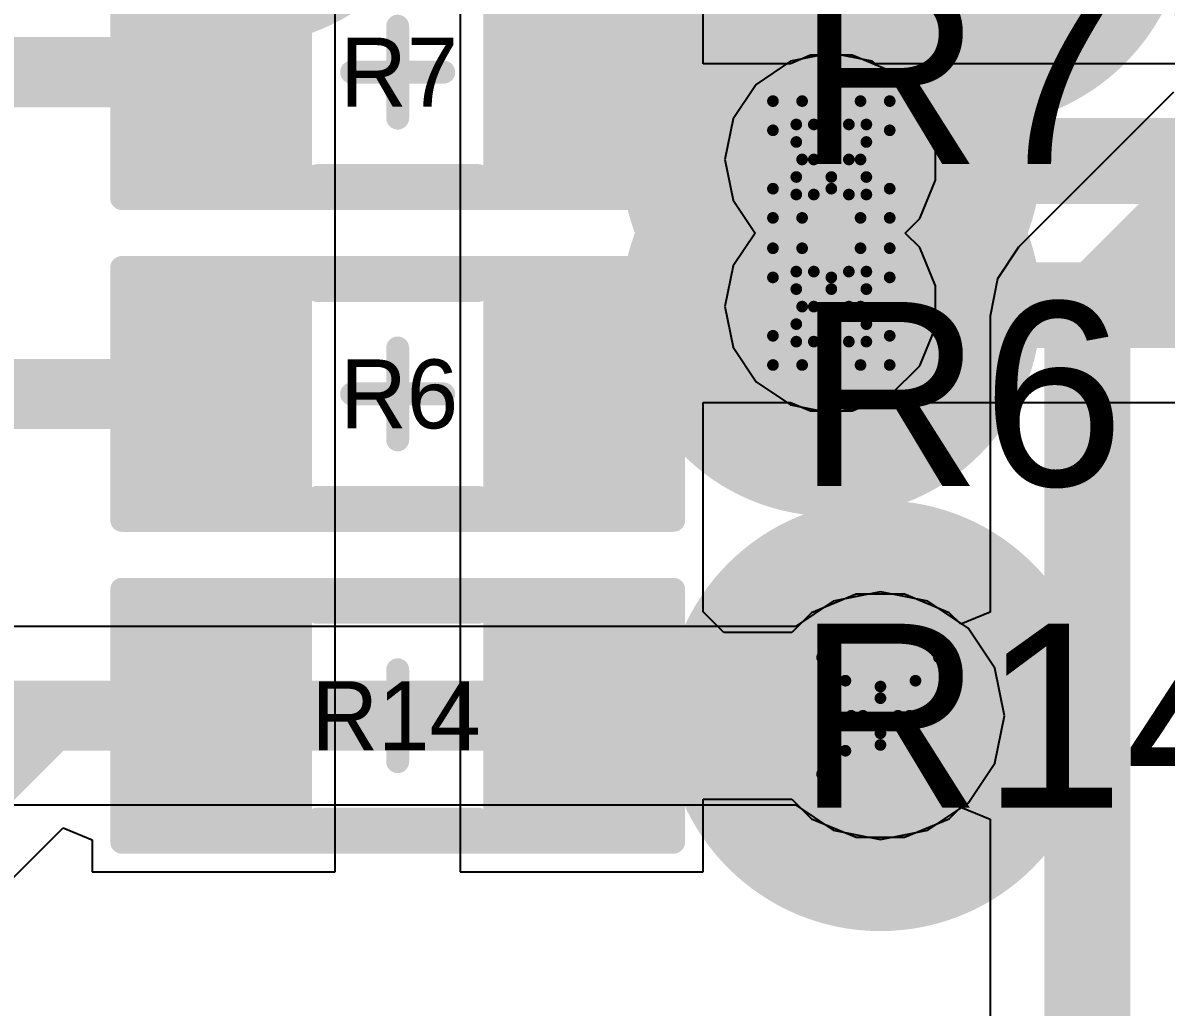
# Model space of a CAD drawing. Header units: millimetres. Extents: x -0.2 to 11.1, y -5.4 to 4.7.
# Drawn here: x 2.2153 to 2.4111, y 1.3713 to 1.5399 of the extents above; entities that cross this region are included whole.
import ezdxf

# ---------------------------------------------------------------- set-up
doc = ezdxf.new("R2010")
doc.units = ezdxf.units.MM
doc.header["$MEASUREMENT"] = 0
for name, color, linetype in [('BottomLayer', 5, 'Continuous'), ('DrillDrawing', 1, 'Continuous'), ('InternalPlane1', 76, 'Continuous'), ('InternalPlane2', 16, 'Continuous'), ('Mechanical1', 6, 'Continuous'), ('Mechanical3', 76, 'Continuous'), ('Mechanical5', 56, 'Continuous'), ('TopLayer', 1, 'Continuous'), ('TopOverlay', 2, 'Continuous'), ('TopPaste', 8, 'Continuous'), ('TopSolder', 216, 'Continuous'), ('ViaHoleLayer', 16, 'Continuous')]:
    doc.layers.add(name, color=color, linetype=linetype)
doc.styles.add('Arial', font='arial.ttf', dxfattribs={"height": 0.2})

# ---------------------------------------------------------------- blocks, each defined once
blk = doc.blocks.new('R0603_42')
at = {"layer": 'TopLayer'}
for points in [[(-0.01969, -0.01772), (-0.04331, -0.01772), (-0.04331, 0.01772), (-0.01969, 0.01772)], [(0.01969, 0.01772), (0.04331, 0.01772), (0.04331, -0.01772), (0.01969, -0.01772)]]:
    blk.add_hatch(color=1, dxfattribs=at).paths.add_polyline_path(points)
at = {"layer": 'TopPaste'}
for points in [[(-0.01469, -0.02272), (-0.04831, -0.02272), (-0.04831, 0.02272), (-0.01469, 0.02272)], [(0.01469, 0.02272), (0.04831, 0.02272), (0.04831, -0.02272), (0.01469, -0.02272)]]:
    blk.add_hatch(color=8, dxfattribs=at).paths.add_polyline_path(points)
at = {"layer": 'TopSolder'}
for points in [[(-0.01772, -0.01969), (-0.04528, -0.01969), (-0.04528, 0.01969), (-0.01772, 0.01969)], [(0.01772, 0.01969), (0.04528, 0.01969), (0.04528, -0.01969), (0.01772, -0.01969)]]:
    blk.add_hatch(color=216, dxfattribs=at).paths.add_polyline_path(points)
at = {"layer": 'Mechanical1', "const_width": 0.00394}
for points in [[(-0.03892, 0.01888), (0.03892, 0.01888)], [(-0.03892, -0.01969), (-0.03892, 0.01888)], [(0.03892, -0.01969), (0.03892, 0.01888)], [(-0.03892, -0.01969), (0.03892, -0.01969)]]:
    blk.add_lwpolyline(points, dxfattribs=at)
at = {"layer": 'Mechanical1', "const_width": 0.00197}
for points in [[(-0.0399, 0.01888, 1), (-0.03793, 0.01888, 1)], [(-0.0399, 0.01888, 1), (-0.03793, 0.01888, 1)], [(0.03793, 0.01888, 1), (0.0399, 0.01888, 1)], [(0.03793, 0.01888, 1), (0.0399, 0.01888, 1)], [(-0.0399, -0.01969, 1), (-0.03793, -0.01969, 1)], [(-0.0399, -0.01969, 1), (-0.03793, -0.01969, 1)], [(0.03793, -0.01969, 1), (0.0399, -0.01969, 1)], [(0.03793, -0.01969, 1), (0.0399, -0.01969, 1)]]:
    blk.add_lwpolyline(points, format="xyb", close=True, dxfattribs=at)
at = {"layer": 'Mechanical3', "const_width": 0.00394}
for points in [[(-0.04724, -0.02165), (-0.04724, 0.02165)], [(-0.04724, 0.02165), (0.04724, 0.02165)], [(0.04724, -0.02165), (0.04724, 0.02165)], [(0, -0.00787), (0, 0.00787)], [(-0.00787, 0), (0.00787, 0)], [(-0.04724, -0.02165), (0.04724, -0.02165)]]:
    blk.add_lwpolyline(points, dxfattribs=at)
at = {"layer": 'Mechanical3', "const_width": 0.00197}
for points in [[(-0.04823, 0.02165, 1), (-0.04626, 0.02165, 1)], [(-0.04823, 0.02165, 1), (-0.04626, 0.02165, 1)], [(0.04626, 0.02165, 1), (0.04823, 0.02165, 1)], [(0.04626, 0.02165, 1), (0.04823, 0.02165, 1)], [(-0.00098, 0.00787, 1), (0.00098, 0.00787, 1)], [(-0.00886, 0, 1), (-0.00689, 0, 1)], [(0.00689, 0, 1), (0.00886, 0, 1)], [(-0.00098, -0.00787, 1), (0.00098, -0.00787, 1)], [(-0.04823, -0.02165, 1), (-0.04626, -0.02165, 1)], [(-0.04823, -0.02165, 1), (-0.04626, -0.02165, 1)], [(0.04626, -0.02165, 1), (0.04823, -0.02165, 1)], [(0.04626, -0.02165, 1), (0.04823, -0.02165, 1)]]:
    blk.add_lwpolyline(points, format="xyb", close=True, dxfattribs=at)
at = {"layer": 'Mechanical5', "const_width": 0.00394}
for points in [[(-0.04724, -0.02165), (-0.04724, 0.02165)], [(-0.04724, 0.02165), (0.04724, 0.02165)], [(0.04724, -0.02165), (0.04724, 0.02165)], [(-0.04724, -0.02165), (0.04724, -0.02165)]]:
    blk.add_lwpolyline(points, dxfattribs=at)
at = {"layer": 'Mechanical5', "const_width": 0.00197}
for points in [[(-0.04823, 0.02165, 1), (-0.04626, 0.02165, 1)], [(-0.04823, 0.02165, 1), (-0.04626, 0.02165, 1)], [(0.04626, 0.02165, 1), (0.04823, 0.02165, 1)], [(0.04626, 0.02165, 1), (0.04823, 0.02165, 1)], [(-0.04823, -0.02165, 1), (-0.04626, -0.02165, 1)], [(-0.04823, -0.02165, 1), (-0.04626, -0.02165, 1)], [(0.04626, -0.02165, 1), (0.04823, -0.02165, 1)], [(0.04626, -0.02165, 1), (0.04823, -0.02165, 1)]]:
    blk.add_lwpolyline(points, format="xyb", close=True, dxfattribs=at)
at = {"layer": 'TopOverlay', "const_width": 0.00394}
for points in [[(-0.01378, 0.01772), (0.01378, 0.01772)], [(-0.01378, -0.01772), (0.01378, -0.01772)]]:
    blk.add_lwpolyline(points, dxfattribs=at)
at = {"layer": 'TopOverlay', "const_width": 0.00197}
for points in [[(-0.01476, 0.01772, 1), (-0.0128, 0.01772, 1)], [(0.0128, 0.01772, 1), (0.01476, 0.01772, 1)], [(-0.01476, -0.01772, 1), (-0.0128, -0.01772, 1)], [(0.0128, -0.01772, 1), (0.01476, -0.01772, 1)]]:
    blk.add_lwpolyline(points, format="xyb", close=True, dxfattribs=at)
at = {"layer": 'Mechanical5'}
blk.add_text('R14', height=0.011811, dxfattribs=at).set_placement((-0.01476, -0.0059))
blk = doc.blocks.new('R0603_49')
at = {"layer": 'TopLayer'}
for points in [[(-0.01969, -0.01772), (-0.04331, -0.01772), (-0.04331, 0.01772), (-0.01969, 0.01772)], [(0.01969, 0.01772), (0.04331, 0.01772), (0.04331, -0.01772), (0.01969, -0.01772)]]:
    blk.add_hatch(color=1, dxfattribs=at).paths.add_polyline_path(points)
at = {"layer": 'TopPaste'}
for points in [[(-0.01469, -0.02272), (-0.04831, -0.02272), (-0.04831, 0.02272), (-0.01469, 0.02272)], [(0.01469, 0.02272), (0.04831, 0.02272), (0.04831, -0.02272), (0.01469, -0.02272)]]:
    blk.add_hatch(color=8, dxfattribs=at).paths.add_polyline_path(points)
at = {"layer": 'TopSolder'}
for points in [[(-0.01772, -0.01969), (-0.04528, -0.01969), (-0.04528, 0.01969), (-0.01772, 0.01969)], [(0.01772, 0.01969), (0.04528, 0.01969), (0.04528, -0.01969), (0.01772, -0.01969)]]:
    blk.add_hatch(color=216, dxfattribs=at).paths.add_polyline_path(points)
at = {"layer": 'Mechanical1', "const_width": 0.00394}
for points in [[(-0.03892, 0.01888), (0.03892, 0.01888)], [(-0.03892, -0.01969), (-0.03892, 0.01888)], [(0.03892, -0.01969), (0.03892, 0.01888)], [(-0.03892, -0.01969), (0.03892, -0.01969)]]:
    blk.add_lwpolyline(points, dxfattribs=at)
at = {"layer": 'Mechanical1', "const_width": 0.00197}
for points in [[(-0.0399, 0.01888, 1), (-0.03793, 0.01888, 1)], [(-0.0399, 0.01888, 1), (-0.03793, 0.01888, 1)], [(0.03793, 0.01888, 1), (0.0399, 0.01888, 1)], [(0.03793, 0.01888, 1), (0.0399, 0.01888, 1)], [(-0.0399, -0.01969, 1), (-0.03793, -0.01969, 1)], [(-0.0399, -0.01969, 1), (-0.03793, -0.01969, 1)], [(0.03793, -0.01969, 1), (0.0399, -0.01969, 1)], [(0.03793, -0.01969, 1), (0.0399, -0.01969, 1)]]:
    blk.add_lwpolyline(points, format="xyb", close=True, dxfattribs=at)
at = {"layer": 'Mechanical3', "const_width": 0.00394}
for points in [[(-0.04724, -0.02165), (-0.04724, 0.02165)], [(-0.04724, 0.02165), (0.04724, 0.02165)], [(0.04724, -0.02165), (0.04724, 0.02165)], [(0, -0.00787), (0, 0.00787)], [(-0.00787, 0), (0.00787, 0)], [(-0.04724, -0.02165), (0.04724, -0.02165)]]:
    blk.add_lwpolyline(points, dxfattribs=at)
at = {"layer": 'Mechanical3', "const_width": 0.00197}
for points in [[(-0.04823, 0.02165, 1), (-0.04626, 0.02165, 1)], [(-0.04823, 0.02165, 1), (-0.04626, 0.02165, 1)], [(0.04626, 0.02165, 1), (0.04823, 0.02165, 1)], [(0.04626, 0.02165, 1), (0.04823, 0.02165, 1)], [(-0.00098, 0.00787, 1), (0.00098, 0.00787, 1)], [(-0.00886, 0, 1), (-0.00689, 0, 1)], [(0.00689, 0, 1), (0.00886, 0, 1)], [(-0.00098, -0.00787, 1), (0.00098, -0.00787, 1)], [(-0.04823, -0.02165, 1), (-0.04626, -0.02165, 1)], [(-0.04823, -0.02165, 1), (-0.04626, -0.02165, 1)], [(0.04626, -0.02165, 1), (0.04823, -0.02165, 1)], [(0.04626, -0.02165, 1), (0.04823, -0.02165, 1)]]:
    blk.add_lwpolyline(points, format="xyb", close=True, dxfattribs=at)
at = {"layer": 'Mechanical5', "const_width": 0.00394}
for points in [[(-0.04724, -0.02165), (-0.04724, 0.02165)], [(-0.04724, 0.02165), (0.04724, 0.02165)], [(0.04724, -0.02165), (0.04724, 0.02165)], [(-0.04724, -0.02165), (0.04724, -0.02165)]]:
    blk.add_lwpolyline(points, dxfattribs=at)
at = {"layer": 'Mechanical5', "const_width": 0.00197}
for points in [[(-0.04823, 0.02165, 1), (-0.04626, 0.02165, 1)], [(-0.04823, 0.02165, 1), (-0.04626, 0.02165, 1)], [(0.04626, 0.02165, 1), (0.04823, 0.02165, 1)], [(0.04626, 0.02165, 1), (0.04823, 0.02165, 1)], [(-0.04823, -0.02165, 1), (-0.04626, -0.02165, 1)], [(-0.04823, -0.02165, 1), (-0.04626, -0.02165, 1)], [(0.04626, -0.02165, 1), (0.04823, -0.02165, 1)], [(0.04626, -0.02165, 1), (0.04823, -0.02165, 1)]]:
    blk.add_lwpolyline(points, format="xyb", close=True, dxfattribs=at)
at = {"layer": 'TopOverlay', "const_width": 0.00394}
for points in [[(-0.01378, 0.01772), (0.01378, 0.01772)], [(-0.01378, -0.01772), (0.01378, -0.01772)]]:
    blk.add_lwpolyline(points, dxfattribs=at)
at = {"layer": 'TopOverlay', "const_width": 0.00197}
for points in [[(-0.01476, 0.01772, 1), (-0.0128, 0.01772, 1)], [(0.0128, 0.01772, 1), (0.01476, 0.01772, 1)], [(-0.01476, -0.01772, 1), (-0.0128, -0.01772, 1)], [(0.0128, -0.01772, 1), (0.01476, -0.01772, 1)]]:
    blk.add_lwpolyline(points, format="xyb", close=True, dxfattribs=at)
at = {"layer": 'Mechanical5'}
blk.add_text('R7', height=0.011811, dxfattribs=at).set_placement((-0.00984, -0.0059))
blk = doc.blocks.new('R0603_50')
at = {"layer": 'TopLayer'}
for points in [[(-0.01969, -0.01772), (-0.04331, -0.01772), (-0.04331, 0.01772), (-0.01969, 0.01772)], [(0.01969, 0.01772), (0.04331, 0.01772), (0.04331, -0.01772), (0.01969, -0.01772)]]:
    blk.add_hatch(color=1, dxfattribs=at).paths.add_polyline_path(points)
at = {"layer": 'TopPaste'}
for points in [[(-0.01469, -0.02272), (-0.04831, -0.02272), (-0.04831, 0.02272), (-0.01469, 0.02272)], [(0.01469, 0.02272), (0.04831, 0.02272), (0.04831, -0.02272), (0.01469, -0.02272)]]:
    blk.add_hatch(color=8, dxfattribs=at).paths.add_polyline_path(points)
at = {"layer": 'TopSolder'}
for points in [[(-0.01772, -0.01969), (-0.04528, -0.01969), (-0.04528, 0.01969), (-0.01772, 0.01969)], [(0.01772, 0.01969), (0.04528, 0.01969), (0.04528, -0.01969), (0.01772, -0.01969)]]:
    blk.add_hatch(color=216, dxfattribs=at).paths.add_polyline_path(points)
at = {"layer": 'Mechanical1', "const_width": 0.00394}
for points in [[(-0.03892, 0.01888), (0.03892, 0.01888)], [(-0.03892, -0.01969), (-0.03892, 0.01888)], [(0.03892, -0.01969), (0.03892, 0.01888)], [(-0.03892, -0.01969), (0.03892, -0.01969)]]:
    blk.add_lwpolyline(points, dxfattribs=at)
at = {"layer": 'Mechanical1', "const_width": 0.00197}
for points in [[(-0.0399, 0.01888, 1), (-0.03793, 0.01888, 1)], [(-0.0399, 0.01888, 1), (-0.03793, 0.01888, 1)], [(0.03793, 0.01888, 1), (0.0399, 0.01888, 1)], [(0.03793, 0.01888, 1), (0.0399, 0.01888, 1)], [(-0.0399, -0.01969, 1), (-0.03793, -0.01969, 1)], [(-0.0399, -0.01969, 1), (-0.03793, -0.01969, 1)], [(0.03793, -0.01969, 1), (0.0399, -0.01969, 1)], [(0.03793, -0.01969, 1), (0.0399, -0.01969, 1)]]:
    blk.add_lwpolyline(points, format="xyb", close=True, dxfattribs=at)
at = {"layer": 'Mechanical3', "const_width": 0.00394}
for points in [[(-0.04724, -0.02165), (-0.04724, 0.02165)], [(-0.04724, 0.02165), (0.04724, 0.02165)], [(0.04724, -0.02165), (0.04724, 0.02165)], [(0, -0.00787), (0, 0.00787)], [(-0.00787, 0), (0.00787, 0)], [(-0.04724, -0.02165), (0.04724, -0.02165)]]:
    blk.add_lwpolyline(points, dxfattribs=at)
at = {"layer": 'Mechanical3', "const_width": 0.00197}
for points in [[(-0.04823, 0.02165, 1), (-0.04626, 0.02165, 1)], [(-0.04823, 0.02165, 1), (-0.04626, 0.02165, 1)], [(0.04626, 0.02165, 1), (0.04823, 0.02165, 1)], [(0.04626, 0.02165, 1), (0.04823, 0.02165, 1)], [(-0.00098, 0.00787, 1), (0.00098, 0.00787, 1)], [(-0.00886, 0, 1), (-0.00689, 0, 1)], [(0.00689, 0, 1), (0.00886, 0, 1)], [(-0.00098, -0.00787, 1), (0.00098, -0.00787, 1)], [(-0.04823, -0.02165, 1), (-0.04626, -0.02165, 1)], [(-0.04823, -0.02165, 1), (-0.04626, -0.02165, 1)], [(0.04626, -0.02165, 1), (0.04823, -0.02165, 1)], [(0.04626, -0.02165, 1), (0.04823, -0.02165, 1)]]:
    blk.add_lwpolyline(points, format="xyb", close=True, dxfattribs=at)
at = {"layer": 'Mechanical5', "const_width": 0.00394}
for points in [[(-0.04724, -0.02165), (-0.04724, 0.02165)], [(-0.04724, 0.02165), (0.04724, 0.02165)], [(0.04724, -0.02165), (0.04724, 0.02165)], [(-0.04724, -0.02165), (0.04724, -0.02165)]]:
    blk.add_lwpolyline(points, dxfattribs=at)
at = {"layer": 'Mechanical5', "const_width": 0.00197}
for points in [[(-0.04823, 0.02165, 1), (-0.04626, 0.02165, 1)], [(-0.04823, 0.02165, 1), (-0.04626, 0.02165, 1)], [(0.04626, 0.02165, 1), (0.04823, 0.02165, 1)], [(0.04626, 0.02165, 1), (0.04823, 0.02165, 1)], [(-0.04823, -0.02165, 1), (-0.04626, -0.02165, 1)], [(-0.04823, -0.02165, 1), (-0.04626, -0.02165, 1)], [(0.04626, -0.02165, 1), (0.04823, -0.02165, 1)], [(0.04626, -0.02165, 1), (0.04823, -0.02165, 1)]]:
    blk.add_lwpolyline(points, format="xyb", close=True, dxfattribs=at)
at = {"layer": 'TopOverlay', "const_width": 0.00394}
for points in [[(-0.01378, 0.01772), (0.01378, 0.01772)], [(-0.01378, -0.01772), (0.01378, -0.01772)]]:
    blk.add_lwpolyline(points, dxfattribs=at)
at = {"layer": 'TopOverlay', "const_width": 0.00197}
for points in [[(-0.01476, 0.01772, 1), (-0.0128, 0.01772, 1)], [(0.0128, 0.01772, 1), (0.01476, 0.01772, 1)], [(-0.01476, -0.01772, 1), (-0.0128, -0.01772, 1)], [(0.0128, -0.01772, 1), (0.01476, -0.01772, 1)]]:
    blk.add_lwpolyline(points, format="xyb", close=True, dxfattribs=at)
at = {"layer": 'Mechanical5'}
blk.add_text('R6', height=0.011811, dxfattribs=at).set_placement((-0.00984, -0.0059))

msp = doc.modelspace()

# ---------------------------------------------------------------- hatches: boundary and pattern name
at = {"layer": 'BottomLayer'}
h = msp.add_hatch(color=5, dxfattribs=at)
edge = h.paths.add_edge_path()
edge.add_arc((2.35379, 1.51654), 0.00886, 0, 360)
h = msp.add_hatch(color=5, dxfattribs=at)
edge = h.paths.add_edge_path()
edge.add_arc((2.35379, 1.49134), 0.00886, 0, 360)
h = msp.add_hatch(color=5, dxfattribs=at)
edge = h.paths.add_edge_path()
edge.add_arc((2.3622, 1.42126), 0.01181, 0, 360)
at = {"layer": 'InternalPlane1'}
h = msp.add_hatch(color=76, dxfattribs=at)
edge = h.paths.add_edge_path()
edge.add_arc((2.25228, 1.57293), 0.03689, 0, 360)
h = msp.add_hatch(color=76, dxfattribs=at)
edge = h.paths.add_edge_path()
edge.add_arc((2.35379, 1.51654), 0.03591, 0, 360)
h = msp.add_hatch(color=76, dxfattribs=at)
edge = h.paths.add_edge_path()
edge.add_arc((2.35379, 1.49134), 0.03591, 0, 360)
h = msp.add_hatch(color=76, dxfattribs=at)
edge = h.paths.add_edge_path()
edge.add_arc((2.3622, 1.42126), 0.03689, 0, 360)
at = {"layer": 'InternalPlane2'}
h = msp.add_hatch(color=16, dxfattribs=at)
edge = h.paths.add_edge_path()
edge.add_arc((2.37795, 1.55906), 0.03689, 0, 360)
h = msp.add_hatch(color=16, dxfattribs=at)
edge = h.paths.add_edge_path()
edge.add_arc((2.44488, 1.55906), 0.03689, 0, 360)
h = msp.add_hatch(color=16, dxfattribs=at)
edge = h.paths.add_edge_path()
edge.add_arc((2.35379, 1.51654), 0.03591, 0, 360)
h = msp.add_hatch(color=16, dxfattribs=at)
edge = h.paths.add_edge_path()
edge.add_arc((2.35379, 1.49134), 0.03591, 0, 360)
h = msp.add_hatch(color=16, dxfattribs=at)
edge = h.paths.add_edge_path()
edge.add_arc((2.3622, 1.42126), 0.03689, 0, 360)
at = {"layer": 'TopLayer'}
h = msp.add_hatch(color=1, dxfattribs=at)
edge = h.paths.add_edge_path()
edge.add_arc((2.35379, 1.51654), 0.00886, 0, 360)
h = msp.add_hatch(color=1, dxfattribs=at)
edge = h.paths.add_edge_path()
edge.add_arc((2.35379, 1.49134), 0.00886, 0, 360)
h = msp.add_hatch(color=1, dxfattribs=at)
edge = h.paths.add_edge_path()
edge.add_arc((2.3622, 1.42126), 0.01181, 0, 360)
at = {"layer": 'ViaHoleLayer'}
h = msp.add_hatch(color=16, dxfattribs=at)
edge = h.paths.add_edge_path()
edge.add_arc((2.35379, 1.51654), 0.00591, 0, 360)
h = msp.add_hatch(color=16, dxfattribs=at)
edge = h.paths.add_edge_path()
edge.add_arc((2.35379, 1.49134), 0.00591, 0, 360)
h = msp.add_hatch(color=16, dxfattribs=at)
edge = h.paths.add_edge_path()
edge.add_arc((2.3622, 1.42126), 0.00689, 0, 360)

# ---------------------------------------------------------------- linework, layer by layer
at = {"layer": 'BottomLayer'}
for p, q in [((2.34682, 1.53336), (2.34092, 1.52941)), ((2.35379, 1.53474), (2.34682, 1.53336)), ((2.36076, 1.53336), (2.35379, 1.53474)), ((2.36136, 1.53295), (2.36076, 1.53336)), ((2.45306, 1.53295), (2.36136, 1.53295)), ((2.34092, 1.52941), (2.33697, 1.5235)), ((2.33697, 1.5235), (2.33558, 1.51654)), ((2.33558, 1.51654), (2.33697, 1.50957)), ((2.33697, 1.50957), (2.34073, 1.50394)), ((2.34073, 1.50394), (2.33697, 1.49831)), ((2.33697, 1.49831), (2.33558, 1.49134)), ((2.33558, 1.49134), (2.33697, 1.48437)), ((2.33697, 1.48437), (2.34092, 1.47846)), ((2.34092, 1.47846), (2.34682, 1.47452)), ((2.34682, 1.47452), (2.35379, 1.47313)), ((2.35379, 1.47313), (2.36076, 1.47452)), ((2.36076, 1.47452), (2.36136, 1.47492)), ((2.36136, 1.47492), (2.45306, 1.47492)), ((2.3622, 1.44248), (2.35408, 1.44086)), ((2.37032, 1.44086), (2.3622, 1.44248)), ((2.35408, 1.44086), (2.34763, 1.43655)), ((2.37721, 1.43626), (2.37032, 1.44086)), ((2.34763, 1.43655), (2.08114, 1.43655)), ((2.38181, 1.42938), (2.37721, 1.43626)), ((2.38342, 1.42126), (2.38181, 1.42938)), ((2.38181, 1.41314), (2.38342, 1.42126)), ((2.37721, 1.40626), (2.38181, 1.41314)), ((2.0748, 1.40597), (2.34763, 1.40597)), ((2.34763, 1.40597), (2.35408, 1.40166)), ((2.37032, 1.40166), (2.37721, 1.40626)), ((2.35408, 1.40166), (2.3622, 1.40004)), ((2.3622, 1.40004), (2.37032, 1.40166))]:
    msp.add_line(p, q, dxfattribs=at)
for points, const_width in [([(2.35379, 1.51654), (2.35593, 1.51654)], 0.0147), ([(2.35593, 1.51654), (2.35618, 1.51629)], 0.0147), ([(2.35618, 1.51629), (2.46038, 1.51629)], 0.0147), ([(2.35379, 1.49134), (2.35404, 1.49159)], 0.0147), ([(2.35404, 1.49159), (2.45825, 1.49159)], 0.0147), ([(2.0748, 1.42126), (2.3622, 1.42126)], 0.012)]:
    msp.add_lwpolyline(points, dxfattribs=dict(at, const_width=const_width))
for points, const_width in [([(2.35012, 1.51654, 1), (2.35747, 1.51654, 1)], 0.00735), ([(2.35225, 1.51654, 1), (2.3596, 1.51654, 1)], 0.00735), ([(2.35225, 1.51654, 1), (2.3596, 1.51654, 1)], 0.00735), ([(2.3525, 1.51629, 1), (2.35985, 1.51629, 1)], 0.00735), ([(2.3525, 1.51629, 1), (2.35985, 1.51629, 1)], 0.00735), ([(2.35012, 1.49134, 1), (2.35747, 1.49134, 1)], 0.00735), ([(2.35037, 1.49159, 1), (2.35772, 1.49159, 1)], 0.00735), ([(2.35037, 1.49159, 1), (2.35772, 1.49159, 1)], 0.00735), ([(2.3592, 1.42126, 1), (2.3652, 1.42126, 1)], 0.006)]:
    msp.add_lwpolyline(points, format="xyb", close=True, dxfattribs=dict(at, const_width=const_width))
at = {"layer": 'DrillDrawing', "const_width": 0.002}
for points in [[(2.34379, 1.52154), (2.34379, 1.52654)], [(2.34379, 1.52654), (2.34879, 1.52654)], [(2.34879, 1.52654), (2.35379, 1.52154)], [(2.35379, 1.52154), (2.35879, 1.52654)], [(2.35879, 1.52654), (2.36379, 1.52654)], [(2.36379, 1.52154), (2.36379, 1.52654)], [(2.34779, 1.51954), (2.34779, 1.52254)], [(2.34779, 1.52254), (2.35079, 1.52254)], [(2.35079, 1.52254), (2.35379, 1.51954)], [(2.35379, 1.51954), (2.35679, 1.52254)], [(2.35679, 1.52254), (2.35979, 1.52254)], [(2.35979, 1.51954), (2.35979, 1.52254)], [(2.34379, 1.52154), (2.34879, 1.51654)], [(2.35879, 1.51654), (2.36379, 1.52154)], [(2.34779, 1.51954), (2.35079, 1.51654)], [(2.35679, 1.51654), (2.35979, 1.51954)], [(2.34379, 1.51154), (2.34879, 1.51654)], [(2.34779, 1.51354), (2.35079, 1.51654)], [(2.35679, 1.51654), (2.35979, 1.51354)], [(2.35879, 1.51654), (2.36379, 1.51154)], [(2.34779, 1.51054), (2.34779, 1.51354)], [(2.35079, 1.51054), (2.35379, 1.51354)], [(2.35379, 1.51354), (2.35679, 1.51054)], [(2.35979, 1.51054), (2.35979, 1.51354)], [(2.34379, 1.50654), (2.34379, 1.51154)], [(2.34779, 1.51054), (2.35079, 1.51054)], [(2.34879, 1.50654), (2.35379, 1.51154)], [(2.35379, 1.51154), (2.35879, 1.50654)], [(2.35679, 1.51054), (2.35979, 1.51054)], [(2.36379, 1.50654), (2.36379, 1.51154)], [(2.34379, 1.50654), (2.34879, 1.50654)], [(2.35879, 1.50654), (2.36379, 1.50654)], [(2.34379, 1.49634), (2.34379, 1.50134)], [(2.34379, 1.50134), (2.34879, 1.50134)], [(2.34879, 1.50134), (2.35379, 1.49634)], [(2.35379, 1.49634), (2.35879, 1.50134)], [(2.35879, 1.50134), (2.36379, 1.50134)], [(2.36379, 1.49634), (2.36379, 1.50134)], [(2.34779, 1.49434), (2.34779, 1.49734)], [(2.34779, 1.49734), (2.35079, 1.49734)], [(2.35079, 1.49734), (2.35379, 1.49434)], [(2.35379, 1.49434), (2.35679, 1.49734)], [(2.35679, 1.49734), (2.35979, 1.49734)], [(2.35979, 1.49434), (2.35979, 1.49734)], [(2.34379, 1.49634), (2.34879, 1.49134)], [(2.35879, 1.49134), (2.36379, 1.49634)], [(2.34779, 1.49434), (2.35079, 1.49134)], [(2.35679, 1.49134), (2.35979, 1.49434)], [(2.34379, 1.48634), (2.34879, 1.49134)], [(2.34779, 1.48834), (2.35079, 1.49134)], [(2.35679, 1.49134), (2.35979, 1.48834)], [(2.35879, 1.49134), (2.36379, 1.48634)], [(2.34779, 1.48534), (2.34779, 1.48834)], [(2.35079, 1.48534), (2.35379, 1.48834)], [(2.35379, 1.48834), (2.35679, 1.48534)], [(2.35979, 1.48534), (2.35979, 1.48834)], [(2.34379, 1.48134), (2.34379, 1.48634)], [(2.34779, 1.48534), (2.35079, 1.48534)], [(2.34879, 1.48134), (2.35379, 1.48634)], [(2.35379, 1.48634), (2.35879, 1.48134)], [(2.35679, 1.48534), (2.35979, 1.48534)], [(2.36379, 1.48134), (2.36379, 1.48634)], [(2.34379, 1.48134), (2.34879, 1.48134)], [(2.35879, 1.48134), (2.36379, 1.48134)], [(2.3522, 1.43126), (2.3622, 1.42626)], [(2.3522, 1.43126), (2.3572, 1.42126)], [(2.3622, 1.42626), (2.3722, 1.43126)], [(2.3672, 1.42126), (2.3722, 1.43126)], [(2.3562, 1.42726), (2.3622, 1.42426)], [(2.3562, 1.42726), (2.3592, 1.42126)], [(2.3622, 1.42426), (2.3682, 1.42726)], [(2.3652, 1.42126), (2.3682, 1.42726)], [(2.3522, 1.41126), (2.3572, 1.42126)], [(2.3562, 1.41526), (2.3592, 1.42126)], [(2.3652, 1.42126), (2.3682, 1.41526)], [(2.3672, 1.42126), (2.3722, 1.41126)], [(2.3562, 1.41526), (2.3622, 1.41826)], [(2.3622, 1.41826), (2.3682, 1.41526)], [(2.3522, 1.41126), (2.3622, 1.41626)], [(2.3622, 1.41626), (2.3722, 1.41126)]]:
    msp.add_lwpolyline(points, dxfattribs=at)
at = {"layer": 'DrillDrawing', "const_width": 0.001}
for points in [[(2.34329, 1.52654, 1), (2.34429, 1.52654, 1)], [(2.34329, 1.52654, 1), (2.34429, 1.52654, 1)], [(2.34829, 1.52654, 1), (2.34929, 1.52654, 1)], [(2.34829, 1.52654, 1), (2.34929, 1.52654, 1)], [(2.35829, 1.52654, 1), (2.35929, 1.52654, 1)], [(2.35829, 1.52654, 1), (2.35929, 1.52654, 1)], [(2.36329, 1.52654, 1), (2.36429, 1.52654, 1)], [(2.36329, 1.52654, 1), (2.36429, 1.52654, 1)], [(2.34729, 1.52254, 1), (2.34829, 1.52254, 1)], [(2.34729, 1.52254, 1), (2.34829, 1.52254, 1)], [(2.35029, 1.52254, 1), (2.35129, 1.52254, 1)], [(2.35029, 1.52254, 1), (2.35129, 1.52254, 1)], [(2.35629, 1.52254, 1), (2.35729, 1.52254, 1)], [(2.35629, 1.52254, 1), (2.35729, 1.52254, 1)], [(2.35929, 1.52254, 1), (2.36029, 1.52254, 1)], [(2.35929, 1.52254, 1), (2.36029, 1.52254, 1)], [(2.34329, 1.52154, 1), (2.34429, 1.52154, 1)], [(2.34329, 1.52154, 1), (2.34429, 1.52154, 1)], [(2.35329, 1.52154, 1), (2.35429, 1.52154, 1)], [(2.35329, 1.52154, 1), (2.35429, 1.52154, 1)], [(2.36329, 1.52154, 1), (2.36429, 1.52154, 1)], [(2.36329, 1.52154, 1), (2.36429, 1.52154, 1)], [(2.34729, 1.51954, 1), (2.34829, 1.51954, 1)], [(2.34729, 1.51954, 1), (2.34829, 1.51954, 1)], [(2.35329, 1.51954, 1), (2.35429, 1.51954, 1)], [(2.35329, 1.51954, 1), (2.35429, 1.51954, 1)], [(2.35929, 1.51954, 1), (2.36029, 1.51954, 1)], [(2.35929, 1.51954, 1), (2.36029, 1.51954, 1)], [(2.34829, 1.51654, 1), (2.34929, 1.51654, 1)], [(2.34829, 1.51654, 1), (2.34929, 1.51654, 1)], [(2.35029, 1.51654, 1), (2.35129, 1.51654, 1)], [(2.35029, 1.51654, 1), (2.35129, 1.51654, 1)], [(2.35629, 1.51654, 1), (2.35729, 1.51654, 1)], [(2.35629, 1.51654, 1), (2.35729, 1.51654, 1)], [(2.35829, 1.51654, 1), (2.35929, 1.51654, 1)], [(2.35829, 1.51654, 1), (2.35929, 1.51654, 1)], [(2.34729, 1.51354, 1), (2.34829, 1.51354, 1)], [(2.34729, 1.51354, 1), (2.34829, 1.51354, 1)], [(2.35329, 1.51354, 1), (2.35429, 1.51354, 1)], [(2.35329, 1.51354, 1), (2.35429, 1.51354, 1)], [(2.35929, 1.51354, 1), (2.36029, 1.51354, 1)], [(2.35929, 1.51354, 1), (2.36029, 1.51354, 1)], [(2.34329, 1.51154, 1), (2.34429, 1.51154, 1)], [(2.34329, 1.51154, 1), (2.34429, 1.51154, 1)], [(2.34729, 1.51054, 1), (2.34829, 1.51054, 1)], [(2.34729, 1.51054, 1), (2.34829, 1.51054, 1)], [(2.35029, 1.51054, 1), (2.35129, 1.51054, 1)], [(2.35029, 1.51054, 1), (2.35129, 1.51054, 1)], [(2.35329, 1.51154, 1), (2.35429, 1.51154, 1)], [(2.35329, 1.51154, 1), (2.35429, 1.51154, 1)], [(2.35629, 1.51054, 1), (2.35729, 1.51054, 1)], [(2.35629, 1.51054, 1), (2.35729, 1.51054, 1)], [(2.35929, 1.51054, 1), (2.36029, 1.51054, 1)], [(2.35929, 1.51054, 1), (2.36029, 1.51054, 1)], [(2.36329, 1.51154, 1), (2.36429, 1.51154, 1)], [(2.36329, 1.51154, 1), (2.36429, 1.51154, 1)], [(2.34329, 1.50654, 1), (2.34429, 1.50654, 1)], [(2.34329, 1.50654, 1), (2.34429, 1.50654, 1)], [(2.34829, 1.50654, 1), (2.34929, 1.50654, 1)], [(2.34829, 1.50654, 1), (2.34929, 1.50654, 1)], [(2.35829, 1.50654, 1), (2.35929, 1.50654, 1)], [(2.35829, 1.50654, 1), (2.35929, 1.50654, 1)], [(2.36329, 1.50654, 1), (2.36429, 1.50654, 1)], [(2.36329, 1.50654, 1), (2.36429, 1.50654, 1)], [(2.34329, 1.50134, 1), (2.34429, 1.50134, 1)], [(2.34329, 1.50134, 1), (2.34429, 1.50134, 1)], [(2.34829, 1.50134, 1), (2.34929, 1.50134, 1)], [(2.34829, 1.50134, 1), (2.34929, 1.50134, 1)], [(2.35829, 1.50134, 1), (2.35929, 1.50134, 1)], [(2.35829, 1.50134, 1), (2.35929, 1.50134, 1)], [(2.36329, 1.50134, 1), (2.36429, 1.50134, 1)], [(2.36329, 1.50134, 1), (2.36429, 1.50134, 1)], [(2.34729, 1.49734, 1), (2.34829, 1.49734, 1)], [(2.34729, 1.49734, 1), (2.34829, 1.49734, 1)], [(2.35029, 1.49734, 1), (2.35129, 1.49734, 1)], [(2.35029, 1.49734, 1), (2.35129, 1.49734, 1)], [(2.35629, 1.49734, 1), (2.35729, 1.49734, 1)], [(2.35629, 1.49734, 1), (2.35729, 1.49734, 1)], [(2.35929, 1.49734, 1), (2.36029, 1.49734, 1)], [(2.35929, 1.49734, 1), (2.36029, 1.49734, 1)], [(2.34329, 1.49634, 1), (2.34429, 1.49634, 1)], [(2.34329, 1.49634, 1), (2.34429, 1.49634, 1)], [(2.35329, 1.49634, 1), (2.35429, 1.49634, 1)], [(2.35329, 1.49634, 1), (2.35429, 1.49634, 1)], [(2.36329, 1.49634, 1), (2.36429, 1.49634, 1)], [(2.36329, 1.49634, 1), (2.36429, 1.49634, 1)], [(2.34729, 1.49434, 1), (2.34829, 1.49434, 1)], [(2.34729, 1.49434, 1), (2.34829, 1.49434, 1)], [(2.35329, 1.49434, 1), (2.35429, 1.49434, 1)], [(2.35329, 1.49434, 1), (2.35429, 1.49434, 1)], [(2.35929, 1.49434, 1), (2.36029, 1.49434, 1)], [(2.35929, 1.49434, 1), (2.36029, 1.49434, 1)], [(2.34829, 1.49134, 1), (2.34929, 1.49134, 1)], [(2.34829, 1.49134, 1), (2.34929, 1.49134, 1)], [(2.35029, 1.49134, 1), (2.35129, 1.49134, 1)], [(2.35029, 1.49134, 1), (2.35129, 1.49134, 1)], [(2.35629, 1.49134, 1), (2.35729, 1.49134, 1)], [(2.35629, 1.49134, 1), (2.35729, 1.49134, 1)], [(2.35829, 1.49134, 1), (2.35929, 1.49134, 1)], [(2.35829, 1.49134, 1), (2.35929, 1.49134, 1)], [(2.34729, 1.48834, 1), (2.34829, 1.48834, 1)], [(2.34729, 1.48834, 1), (2.34829, 1.48834, 1)], [(2.35329, 1.48834, 1), (2.35429, 1.48834, 1)], [(2.35329, 1.48834, 1), (2.35429, 1.48834, 1)], [(2.35929, 1.48834, 1), (2.36029, 1.48834, 1)], [(2.35929, 1.48834, 1), (2.36029, 1.48834, 1)], [(2.34329, 1.48634, 1), (2.34429, 1.48634, 1)], [(2.34329, 1.48634, 1), (2.34429, 1.48634, 1)], [(2.34729, 1.48534, 1), (2.34829, 1.48534, 1)], [(2.34729, 1.48534, 1), (2.34829, 1.48534, 1)], [(2.35029, 1.48534, 1), (2.35129, 1.48534, 1)], [(2.35029, 1.48534, 1), (2.35129, 1.48534, 1)], [(2.35329, 1.48634, 1), (2.35429, 1.48634, 1)], [(2.35329, 1.48634, 1), (2.35429, 1.48634, 1)], [(2.35629, 1.48534, 1), (2.35729, 1.48534, 1)], [(2.35629, 1.48534, 1), (2.35729, 1.48534, 1)], [(2.35929, 1.48534, 1), (2.36029, 1.48534, 1)], [(2.35929, 1.48534, 1), (2.36029, 1.48534, 1)], [(2.36329, 1.48634, 1), (2.36429, 1.48634, 1)], [(2.36329, 1.48634, 1), (2.36429, 1.48634, 1)], [(2.34329, 1.48134, 1), (2.34429, 1.48134, 1)], [(2.34329, 1.48134, 1), (2.34429, 1.48134, 1)], [(2.34829, 1.48134, 1), (2.34929, 1.48134, 1)], [(2.34829, 1.48134, 1), (2.34929, 1.48134, 1)], [(2.35829, 1.48134, 1), (2.35929, 1.48134, 1)], [(2.35829, 1.48134, 1), (2.35929, 1.48134, 1)], [(2.36329, 1.48134, 1), (2.36429, 1.48134, 1)], [(2.36329, 1.48134, 1), (2.36429, 1.48134, 1)], [(2.3517, 1.43126, 1), (2.3527, 1.43126, 1)], [(2.3517, 1.43126, 1), (2.3527, 1.43126, 1)], [(2.3717, 1.43126, 1), (2.3727, 1.43126, 1)], [(2.3717, 1.43126, 1), (2.3727, 1.43126, 1)], [(2.3557, 1.42726, 1), (2.3567, 1.42726, 1)], [(2.3557, 1.42726, 1), (2.3567, 1.42726, 1)], [(2.3617, 1.42626, 1), (2.3627, 1.42626, 1)], [(2.3617, 1.42626, 1), (2.3627, 1.42626, 1)], [(2.3677, 1.42726, 1), (2.3687, 1.42726, 1)], [(2.3677, 1.42726, 1), (2.3687, 1.42726, 1)], [(2.3617, 1.42426, 1), (2.3627, 1.42426, 1)], [(2.3617, 1.42426, 1), (2.3627, 1.42426, 1)], [(2.3567, 1.42126, 1), (2.3577, 1.42126, 1)], [(2.3567, 1.42126, 1), (2.3577, 1.42126, 1)], [(2.3587, 1.42126, 1), (2.3597, 1.42126, 1)], [(2.3587, 1.42126, 1), (2.3597, 1.42126, 1)], [(2.3647, 1.42126, 1), (2.3657, 1.42126, 1)], [(2.3647, 1.42126, 1), (2.3657, 1.42126, 1)], [(2.3667, 1.42126, 1), (2.3677, 1.42126, 1)], [(2.3667, 1.42126, 1), (2.3677, 1.42126, 1)], [(2.3617, 1.41826, 1), (2.3627, 1.41826, 1)], [(2.3617, 1.41826, 1), (2.3627, 1.41826, 1)], [(2.3557, 1.41526, 1), (2.3567, 1.41526, 1)], [(2.3557, 1.41526, 1), (2.3567, 1.41526, 1)], [(2.3617, 1.41626, 1), (2.3627, 1.41626, 1)], [(2.3617, 1.41626, 1), (2.3627, 1.41626, 1)], [(2.3677, 1.41526, 1), (2.3687, 1.41526, 1)], [(2.3677, 1.41526, 1), (2.3687, 1.41526, 1)], [(2.3517, 1.41126, 1), (2.3527, 1.41126, 1)], [(2.3517, 1.41126, 1), (2.3527, 1.41126, 1)], [(2.3717, 1.41126, 1), (2.3727, 1.41126, 1)], [(2.3717, 1.41126, 1), (2.3727, 1.41126, 1)]]:
    msp.add_lwpolyline(points, format="xyb", close=True, dxfattribs=at)
at = {"layer": 'InternalPlane1', "const_width": 0.01}
msp.add_lwpolyline([(2.38715, 1.53379, -0.176327), (2.36876, 1.53379)], format="xyb", dxfattribs=at)
at = {"layer": 'InternalPlane1', "const_width": 0.005}
for points in [[(2.36626, 1.53379, 1), (2.37126, 1.53379, 1)], [(2.38465, 1.53379, 1), (2.38965, 1.53379, 1)]]:
    msp.add_lwpolyline(points, format="xyb", close=True, dxfattribs=at)
at = {"layer": 'TopLayer'}
for p, q in [((2.26884, 1.50478), (2.26884, 1.55821)), ((2.29022, 1.55821), (2.29022, 1.50478)), ((2.33184, 1.53295), (2.33184, 1.55821)), ((2.35024, 1.53439), (2.34677, 1.53295)), ((2.35734, 1.53439), (2.35024, 1.53439)), ((2.36391, 1.53167), (2.35734, 1.53439)), ((2.34677, 1.53295), (2.33184, 1.53295)), ((2.36893, 1.52665), (2.36391, 1.53167)), ((2.41241, 1.52807), (2.38585, 1.50152)), ((2.37165, 1.52009), (2.36893, 1.52665)), ((2.37165, 1.51298), (2.37165, 1.52009)), ((2.36893, 1.50642), (2.37165, 1.51298)), ((2.36645, 1.50394), (2.36893, 1.50642)), ((2.26884, 1.50309), (2.26884, 1.50478)), ((2.26884, 1.50478), (2.26884, 1.50478)), ((2.29022, 1.50478), (2.29022, 1.50478)), ((2.29022, 1.50478), (2.29022, 1.50309)), ((2.36893, 1.50145), (2.36645, 1.50394)), ((2.26884, 1.44966), (2.26884, 1.50309)), ((2.26884, 1.50309), (2.26884, 1.50309)), ((2.29022, 1.50309), (2.29022, 1.50309)), ((2.29022, 1.50309), (2.29022, 1.45298)), ((2.37165, 1.49489), (2.36893, 1.50145)), ((2.38585, 1.50152), (2.38224, 1.49611)), ((2.38224, 1.49611), (2.38097, 1.48973)), ((2.37165, 1.48779), (2.37165, 1.49489)), ((2.38097, 1.48973), (2.38097, 1.439)), ((2.36893, 1.48122), (2.37165, 1.48779)), ((2.36391, 1.4762), (2.36893, 1.48122)), ((2.35734, 1.47348), (2.36391, 1.4762)), ((2.33184, 1.45298), (2.33184, 1.47492)), ((2.33184, 1.47492), (2.34677, 1.47492)), ((2.34677, 1.47492), (2.35024, 1.47348)), ((2.35024, 1.47348), (2.35734, 1.47348)), ((2.29022, 1.45298), (2.29022, 1.44966)), ((2.33184, 1.44798), (2.33184, 1.45298)), ((2.26884, 1.44798), (2.26884, 1.44966)), ((2.26884, 1.44966), (2.26884, 1.44966)), ((2.29022, 1.44966), (2.29022, 1.44466)), ((2.26884, 1.39454), (2.26884, 1.44798)), ((2.26884, 1.44798), (2.26884, 1.44798)), ((2.33184, 1.43907), (2.33184, 1.44798)), ((2.29022, 1.44466), (2.29022, 1.39454)), ((2.35807, 1.44207), (2.35042, 1.4389)), ((2.36634, 1.44207), (2.35807, 1.44207)), ((2.37399, 1.4389), (2.36634, 1.44207)), ((2.33537, 1.43553), (2.33184, 1.43907)), ((2.38097, 1.439), (2.37597, 1.43693)), ((2.35042, 1.4389), (2.34705, 1.43553)), ((2.37597, 1.43693), (2.37399, 1.4389)), ((2.34705, 1.43553), (2.33537, 1.43553)), ((2.33184, 1.39454), (2.33184, 1.40699)), ((2.33184, 1.40699), (2.34705, 1.40699)), ((2.34705, 1.40699), (2.35042, 1.40362)), ((2.37399, 1.40362), (2.37597, 1.40559)), ((2.37597, 1.40559), (2.38097, 1.40352)), ((2.20572, 1.38558), (2.22222, 1.40207)), ((2.22222, 1.40207), (2.22722, 1.4)), ((2.35042, 1.40362), (2.35807, 1.40045)), ((2.36634, 1.40045), (2.37399, 1.40362)), ((2.38097, 1.40352), (2.38097, 1.32974)), ((2.22722, 1.4), (2.22722, 1.39454)), ((2.35807, 1.40045), (2.36634, 1.40045)), ((2.22722, 1.39454), (2.26884, 1.39454)), ((2.29022, 1.39454), (2.33184, 1.39454))]:
    msp.add_line(p, q, dxfattribs=at)
for points, const_width in [([(2.31103, 1.52559), (2.31103, 1.5315)], 0.0147), ([(2.2056, 1.5315), (2.24803, 1.5315)], 0.012), ([(2.31103, 1.52559), (2.32033, 1.51629)], 0.0147), ([(2.32033, 1.51629), (2.35354, 1.51629)], 0.0147), ([(2.35354, 1.51629), (2.35379, 1.51654)], 0.0147), ([(2.39764, 1.48973), (2.42419, 1.51629)], 0.0147), ([(2.31103, 1.48228), (2.32033, 1.49159)], 0.0147), ([(2.32033, 1.49159), (2.35141, 1.49159)], 0.0147), ([(2.35141, 1.49159), (2.35166, 1.49134)], 0.0147), ([(2.35166, 1.49134), (2.35379, 1.49134)], 0.0147), ([(2.39764, 1.32283), (2.39764, 1.48973)], 0.0147), ([(2.31103, 1.47638), (2.31103, 1.48228)], 0.0147), ([(2.20544, 1.47638), (2.24803, 1.47638)], 0.012), ([(2.19563, 1.39567), (2.22122, 1.42126)], 0.01), ([(2.22122, 1.42126), (2.24803, 1.42126)], 0.01), ([(2.31103, 1.42126), (2.3622, 1.42126)], 0.01)]:
    msp.add_lwpolyline(points, dxfattribs=dict(at, const_width=const_width))
for points, const_width in [([(2.30735, 1.5315, 1), (2.3147, 1.5315, 1)], 0.00735), ([(2.24503, 1.5315, 1), (2.25103, 1.5315, 1)], 0.006), ([(2.30735, 1.52559, 1), (2.3147, 1.52559, 1)], 0.00735), ([(2.30735, 1.52559, 1), (2.3147, 1.52559, 1)], 0.00735), ([(2.31666, 1.51629, 1), (2.32401, 1.51629, 1)], 0.00735), ([(2.31666, 1.51629, 1), (2.32401, 1.51629, 1)], 0.00735), ([(2.34987, 1.51629, 1), (2.35722, 1.51629, 1)], 0.00735), ([(2.34987, 1.51629, 1), (2.35722, 1.51629, 1)], 0.00735), ([(2.35012, 1.51654, 1), (2.35747, 1.51654, 1)], 0.00735), ([(2.31666, 1.49159, 1), (2.32401, 1.49159, 1)], 0.00735), ([(2.31666, 1.49159, 1), (2.32401, 1.49159, 1)], 0.00735), ([(2.34773, 1.49159, 1), (2.35508, 1.49159, 1)], 0.00735), ([(2.34773, 1.49159, 1), (2.35508, 1.49159, 1)], 0.00735), ([(2.34798, 1.49134, 1), (2.35533, 1.49134, 1)], 0.00735), ([(2.34798, 1.49134, 1), (2.35533, 1.49134, 1)], 0.00735), ([(2.35012, 1.49134, 1), (2.35747, 1.49134, 1)], 0.00735), ([(2.39396, 1.48973, 1), (2.40131, 1.48973, 1)], 0.00735), ([(2.39396, 1.48973, 1), (2.40131, 1.48973, 1)], 0.00735), ([(2.30735, 1.48228, 1), (2.3147, 1.48228, 1)], 0.00735), ([(2.30735, 1.48228, 1), (2.3147, 1.48228, 1)], 0.00735), ([(2.24503, 1.47638, 1), (2.25103, 1.47638, 1)], 0.006), ([(2.30735, 1.47638, 1), (2.3147, 1.47638, 1)], 0.00735), ([(2.21872, 1.42126, 1), (2.22372, 1.42126, 1)], 0.005), ([(2.21872, 1.42126, 1), (2.22372, 1.42126, 1)], 0.005), ([(2.24553, 1.42126, 1), (2.25053, 1.42126, 1)], 0.005), ([(2.30853, 1.42126, 1), (2.31353, 1.42126, 1)], 0.005), ([(2.3597, 1.42126, 1), (2.3647, 1.42126, 1)], 0.005)]:
    msp.add_lwpolyline(points, format="xyb", close=True, dxfattribs=dict(at, const_width=const_width))

# ---------------------------------------------------------------- block references
for name, p in [('R0603_49', (2.27953, 1.5315)), ('R0603_50', (2.27953, 1.47638)), ('R0603_42', (2.27953, 1.42126))]:
    msp.add_blockref(name, p)

# ---------------------------------------------------------------- texts
at = {"layer": 'TopOverlay', "style": 'Arial'}
for s, p in [('R7', (2.34778, 1.51575)), ('R6', (2.34778, 1.46064)), ('R14', (2.34778, 1.40552))]:
    msp.add_text(s, height=0.031496, dxfattribs=at).set_placement(p)

doc.saveas('drawing.dxf')
